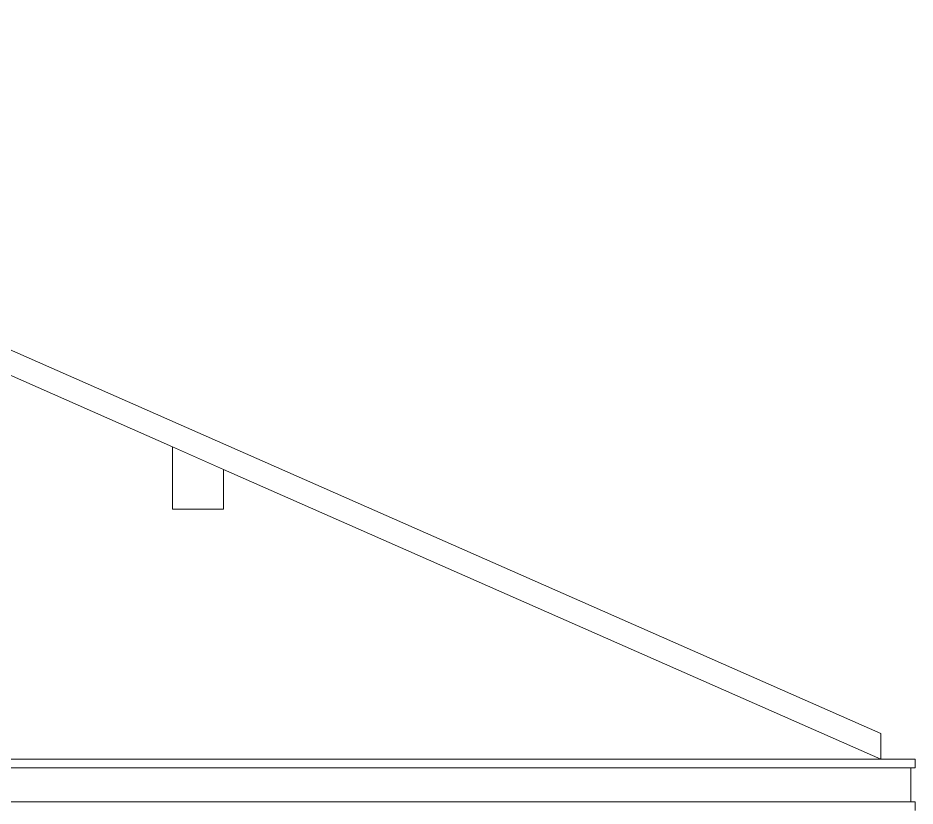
# Model space of a CAD drawing. Header units: metres. Extents: x 12.2 to 77.2, y 18.8 to 35.5.
# Drawn here: x 56.056 to 58.73, y 23.512 to 25.862 of the extents above; entities that cross this region are included whole.
import ezdxf

# ---------------------------------------------------------------- set-up
doc = ezdxf.new("R2010")
doc.units = ezdxf.units.M
doc.layers.add('0inne_gulv', color=7, linetype='Continuous', lineweight=13)

# ---------------------------------------------------------------- blocks, each defined once
blk = doc.blocks.new('One bedroom house ls')
for p, q in [((5.1535, -0.2511), (0.3148, 1.8825)), ((0.391, 1.7727), (3.0417, 0.6039)), ((3.0417, 0.6039), (3.1941, 0.5367)), ((3.0417, 0.4179), (3.0417, 0.6039)), ((3.1941, 0.5367), (5.1535, -0.3273)), ((3.1941, 0.4179), (3.1941, 0.5367)), ((3.0417, 0.4179), (3.1941, 0.4179)), ((5.1535, -0.3273), (5.1535, -0.2511)), ((5.1535, -0.3273), (-4.5239, -0.3273)), ((5.2551, -0.3273), (5.1535, -0.3273)), ((5.2551, -0.3527), (5.2551, -0.3273)), ((-4.6128, -0.3527), (5.2424, -0.3527)), ((5.2424, -0.4543), (5.2424, -0.3527)), ((5.2424, -0.3527), (5.2551, -0.3527)), ((-4.6128, -0.4543), (5.2424, -0.4543)), ((5.2424, -0.4543), (5.2551, -0.4543)), ((5.2551, -0.4797), (5.2551, -0.4543))]:
    blk.add_line(p, q)

msp = doc.modelspace()

# ---------------------------------------------------------------- block references
at = {"layer": '0inne_gulv'}
msp.add_blockref('One bedroom house ls', (53.4749, 23.9794), dxfattribs=at)

doc.saveas('drawing.dxf')
